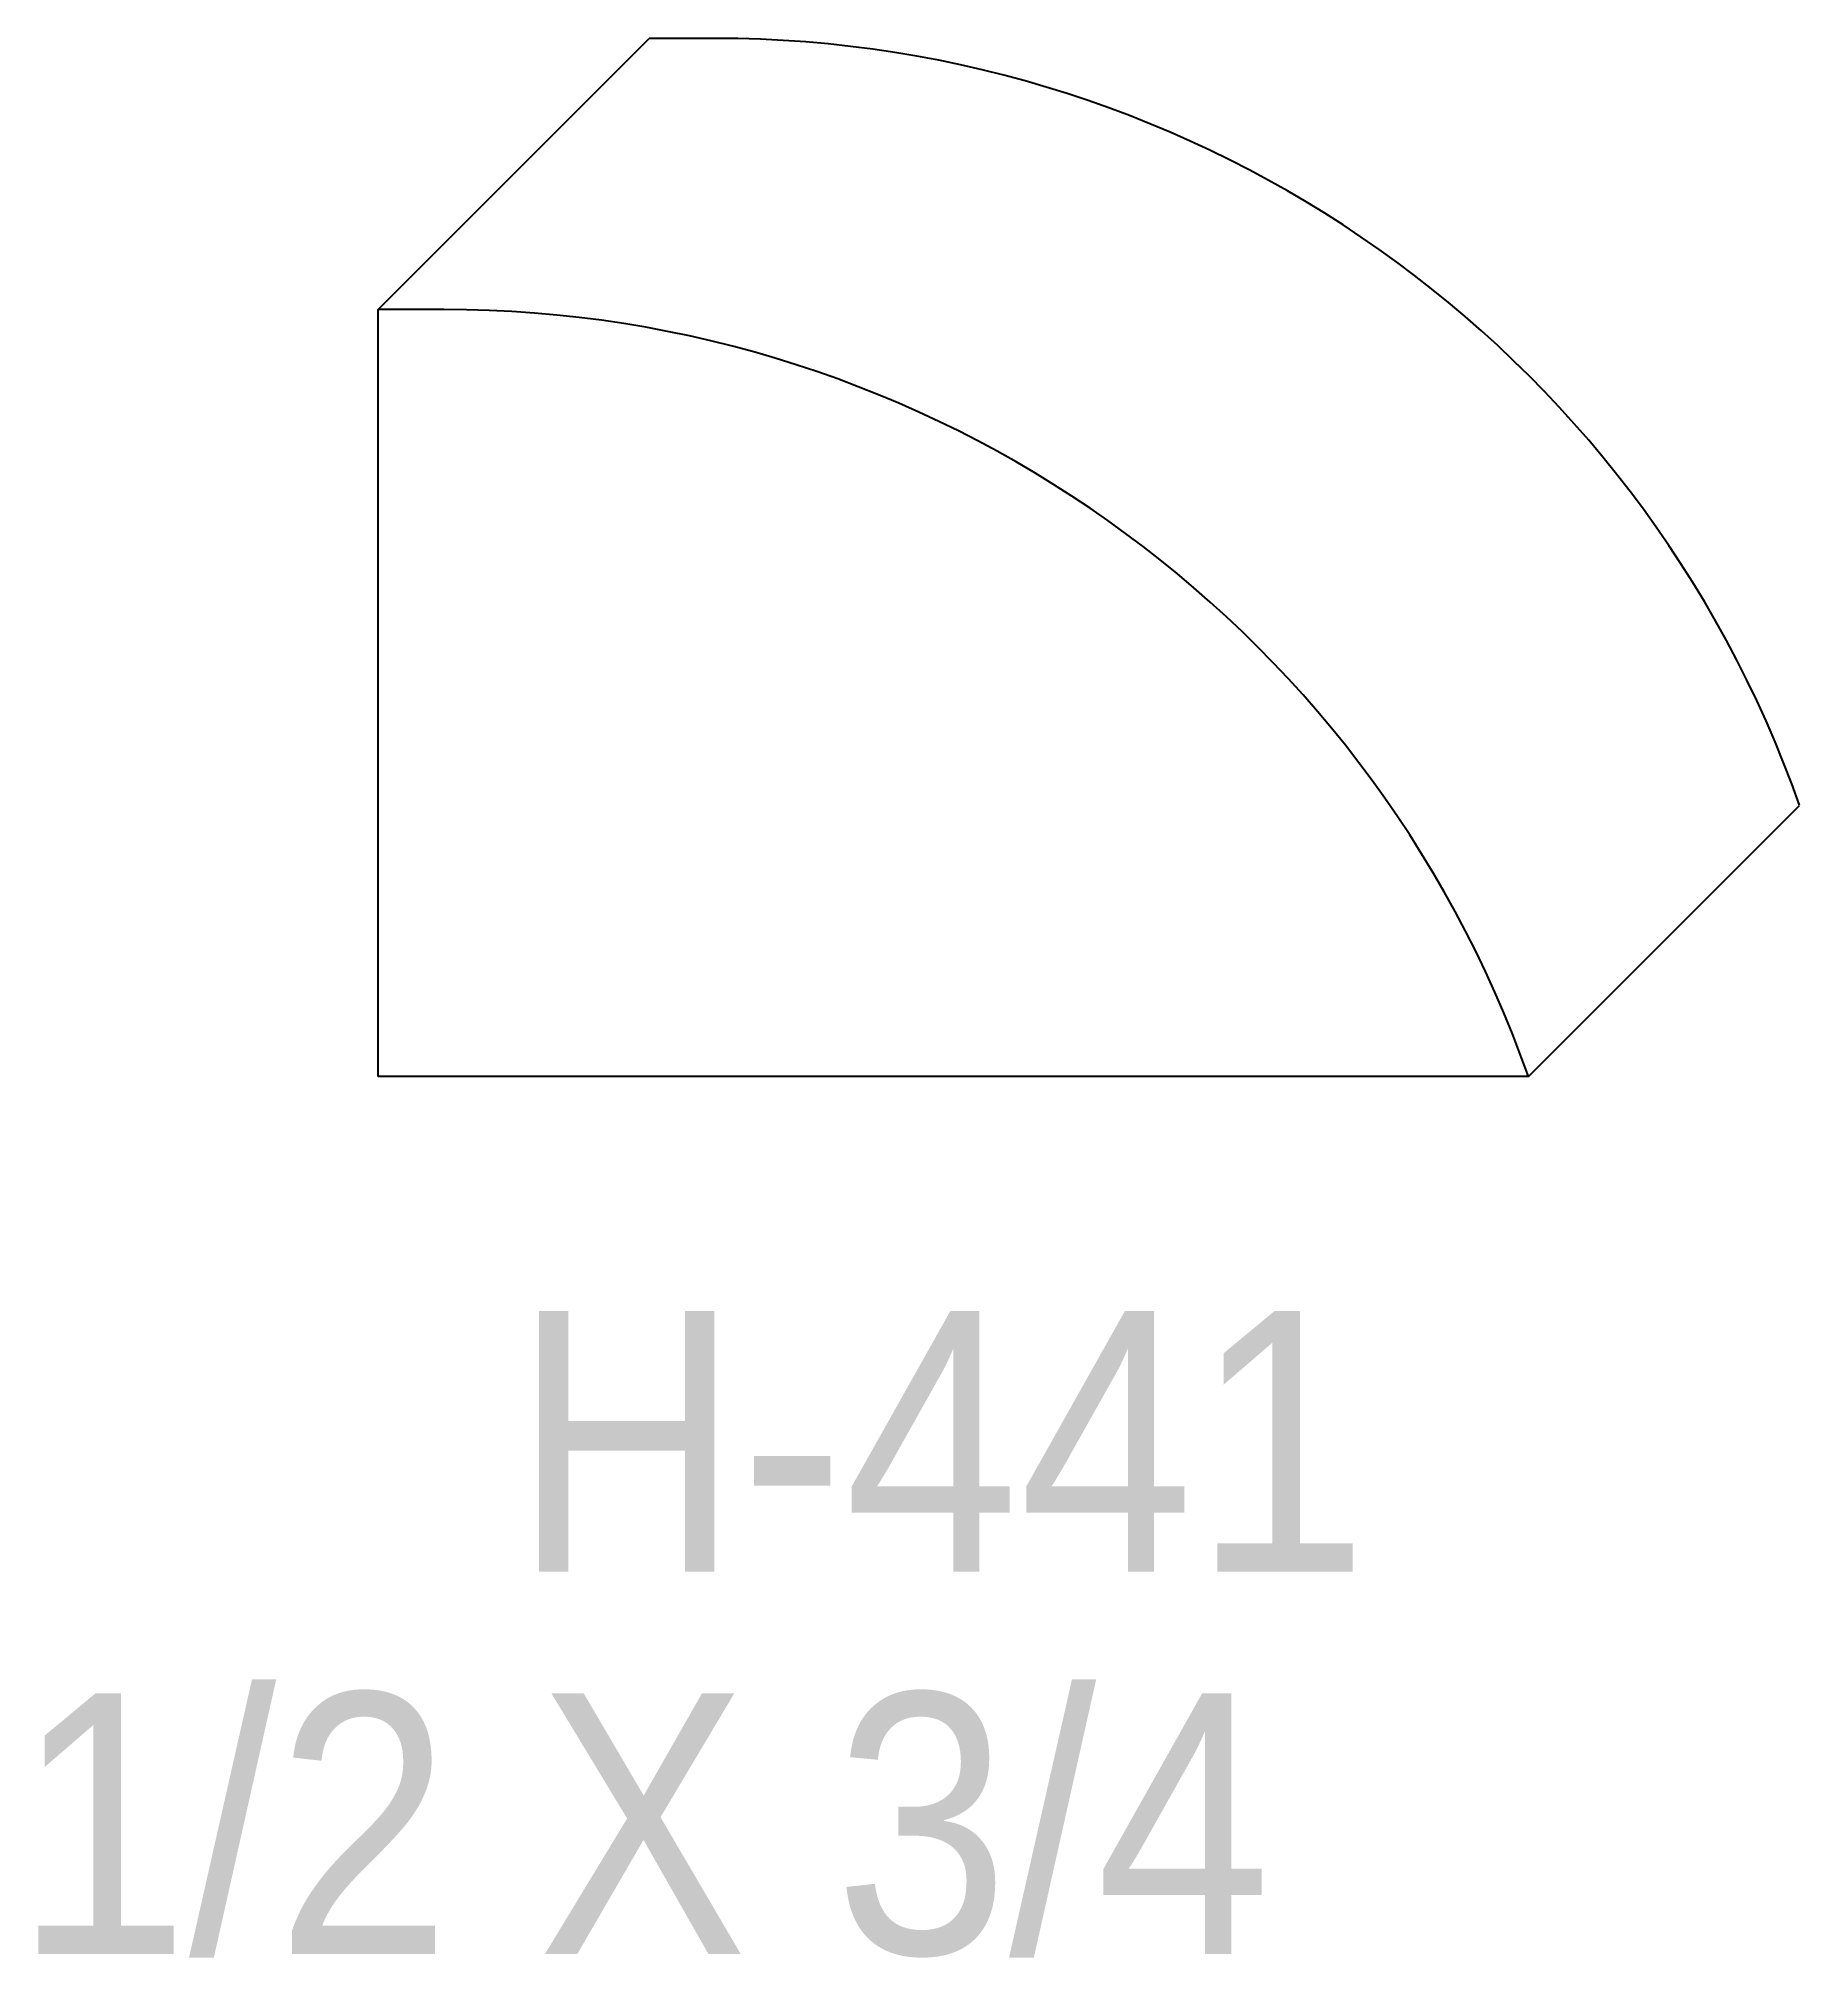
# Model space of a CAD drawing. Extents: x 77.81 to 78.96, y 159.21 to 160.46.
import ezdxf

# ---------------------------------------------------------------- set-up
doc = ezdxf.new("R2010")
doc.units = 0
doc.header["$LTSCALE"] = 5
doc.layers.add('PROFILE', color=7, linetype='CONTINUOUS')
doc.styles.add('TXT', font='TXT', dxfattribs={"height": 3.5})

msp = doc.modelspace()

# ---------------------------------------------------------------- linework, layer by layer
at = {"layer": 'PROFILE', "color": 1, "linetype": 'CONTINUOUS'}
for p, q in [((78.029, 160.2797), (78.2057, 160.4564)), ((78.2486, 160.4564), (78.2057, 160.4564)), ((78.0718, 160.2797), (78.029, 160.2797)), ((78.029, 159.7798), (78.029, 160.2797)), ((78.7788, 159.7798), (78.9555, 159.9565)), ((78.7788, 159.7798), (78.029, 159.7798))]:
    msp.add_line(p, q, dxfattribs=at)
for centre, major_axis, start_param, end_param in [((78.2486, 159.7066), (0, 0.7498), -1.230959, 0), ((78.0718, 159.5299), (0.7498, 0), 0.339837, 1.570796)]:
    msp.add_ellipse(centre, major_axis=major_axis, ratio=1, start_param=start_param, end_param=end_param, dxfattribs=at)

# ---------------------------------------------------------------- texts
at = {"layer": 'PROFILE', "color": 1, "linetype": 'CONTINUOUS', "style": 'TXT', "width": 0.9}
for s, p in [('H-441', (78.1171, 159.4571)), ('1/2 X 3/4', (77.792, 159.2079))]:
    msp.add_text(s, height=0.16996, dxfattribs=at).set_placement(p)

doc.saveas('drawing.dxf')
